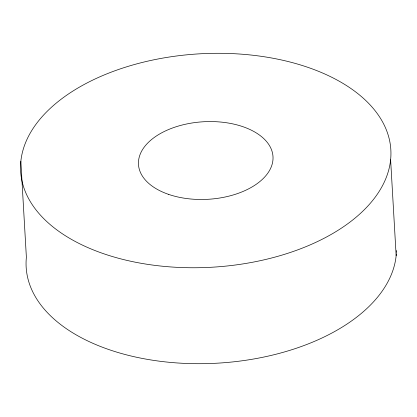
<?xml version="1.0" encoding="UTF-8"?>
<svg xmlns="http://www.w3.org/2000/svg" width="417" height="417" viewBox="0 0 417 417"><rect width="100%" height="100%" fill="white"/><g stroke="black" fill="none" stroke-linecap="round" stroke-linejoin="round"><path stroke-width="0.63" d="M390.62 159.758A185.414 106.877 -3.3 0 1 103.791 253.776A185.414 106.877 -3.3 0 1 122.796 68.049A185.414 106.877 -3.3 0 1 390.62 159.758L396.15 255.699M20.85 161.301L26.38 257.242A185.414 106.877 -3.3 0 0 201.969 363.692A185.414 106.877 -3.3 0 0 396.317 253.76M396.463 250.513A185.414 106.877 -3.3 0 1 396.395 252.462M168.692 194.411A67.377 38.838 -3.3 0 0 272.916 160.248A67.377 38.838 -3.3 0 0 175.593 126.924A67.377 38.838 -3.3 0 0 168.692 194.411"/></g></svg>
